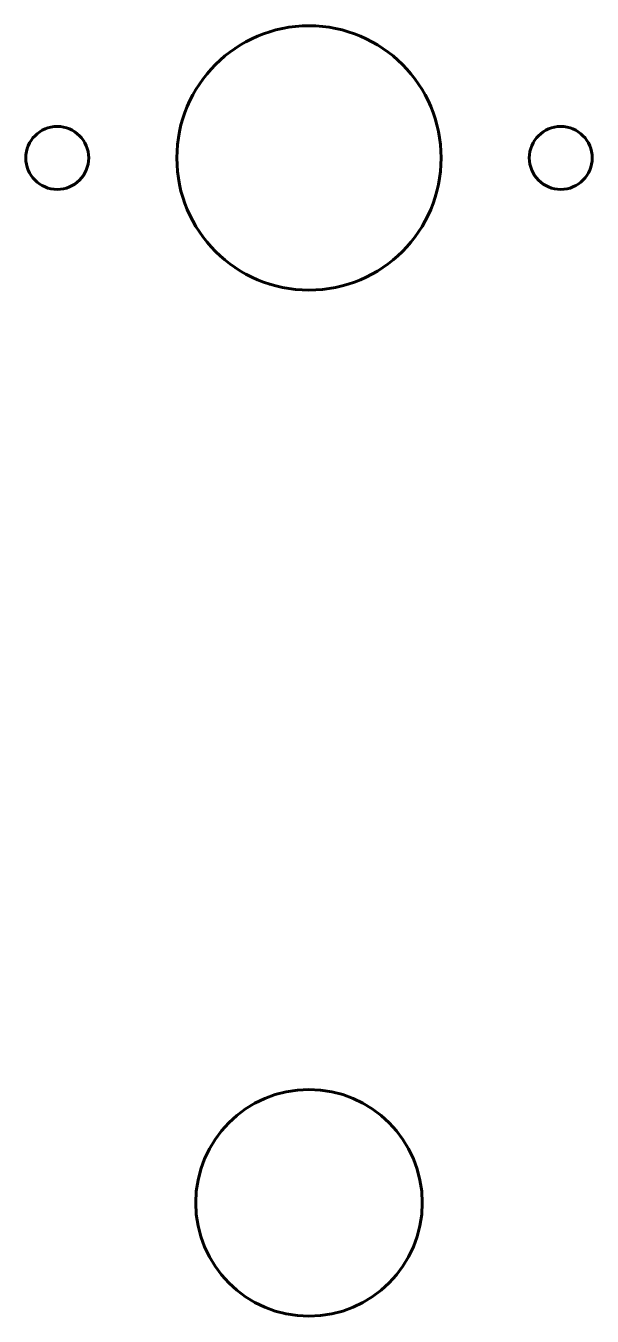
# Model space of a CAD drawing. Header units: millimetres. Extents: x 1138 to 1183, y 148 to 251.
import ezdxf

# ---------------------------------------------------------------- set-up
doc = ezdxf.new("R2010")
doc.units = ezdxf.units.MM
doc.linetypes.add('K5LT_BASIC', pattern=[0])
doc.layers.add('Системный слой', color=7, linetype='Continuous')

msp = doc.modelspace()

# ---------------------------------------------------------------- linework, layer by layer
at = {"layer": 'Системный слой', "color": 150, "linetype": 'K5LT_BASIC', "lineweight": 60, "true_color": 0x0080ff}
for centre, radius in [((1160.89, 240.31), 10.5), ((1140.89, 240.31), 2.5), ((1180.89, 240.31), 2.5), ((1160.89, 157.31), 9)]:
    msp.add_circle(centre, radius, dxfattribs=at)

doc.saveas('drawing.dxf')
